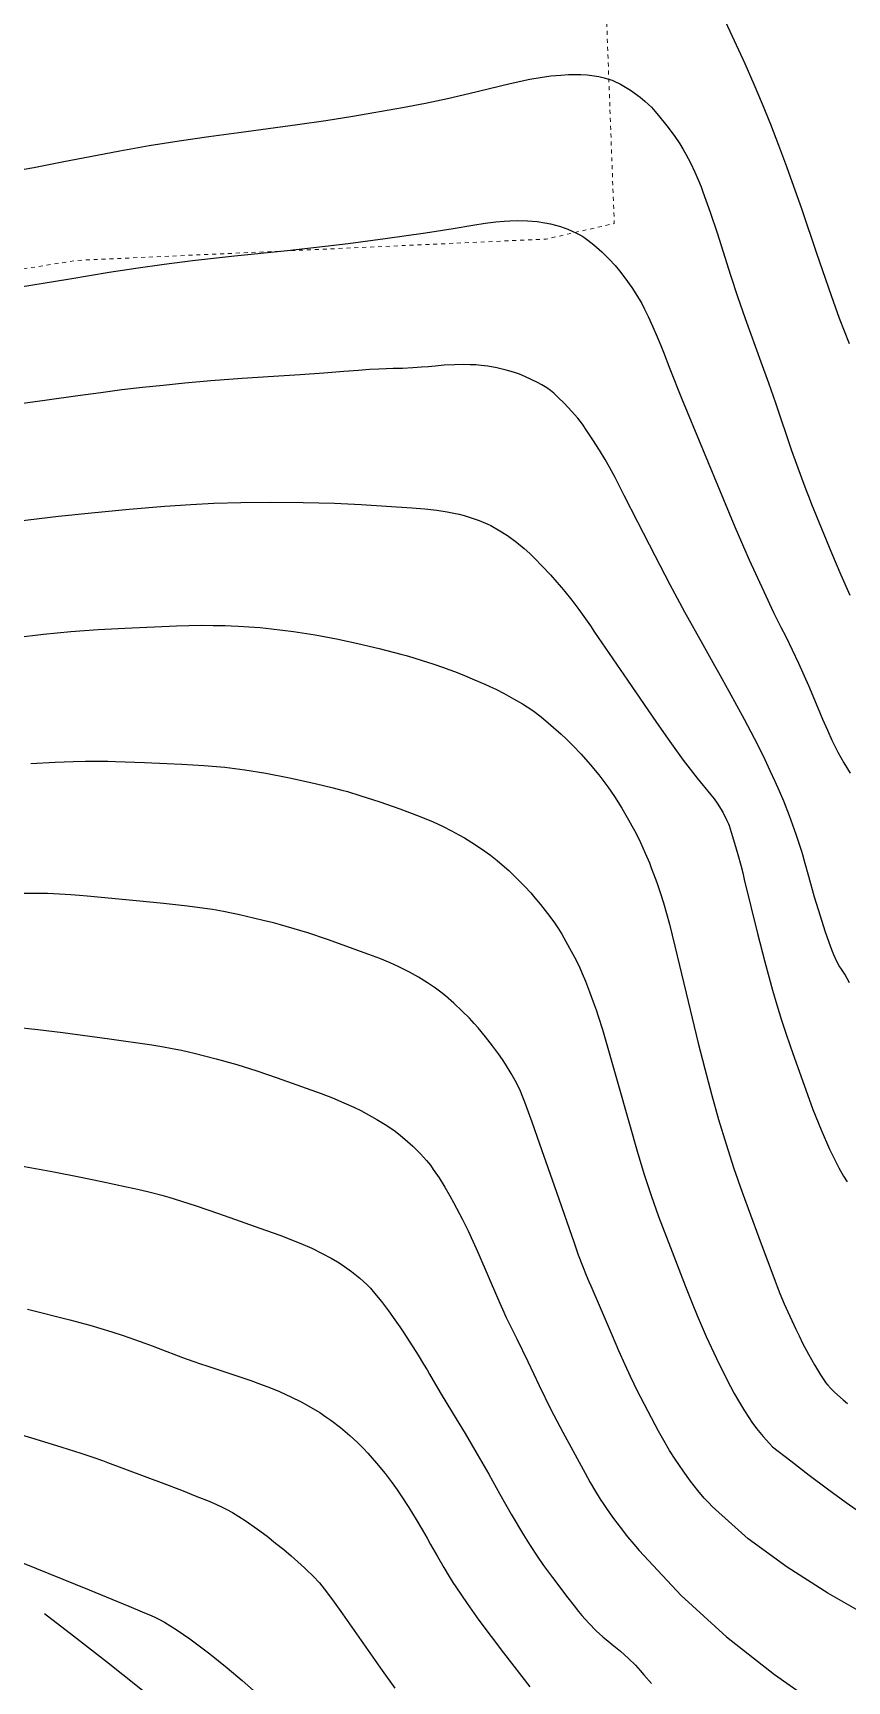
# Model space of a CAD drawing. Header units: millimetres. Extents: x 156921 to 159642, y 477538 to 479586.
# Drawn here: x 157689.17 to 157709.76, y 479174.81 to 479216.5 of the extents above; entities that cross this region are included whole.
import ezdxf

# ---------------------------------------------------------------- set-up
doc = ezdxf.new("R2010")
doc.units = ezdxf.units.MM
doc.header["$MEASUREMENT"] = 0
doc.linetypes.add('A-CENTR01', pattern=[2, 1.25, -0.25, 0.25, -0.25])
doc.linetypes.add('DGN Style 3', pattern=[0.047061, 0.033615, -0.013446])
doc.layers.add('D0025110', color=66, linetype='Continuous', lineweight=0, transparency=0.6)
doc.layers.add('F0017111', color=94, linetype='Continuous', transparency=0.6)
doc.layers.add('F0017114', color=80, linetype='Continuous', transparency=0.6)
doc.layers.add('용지경계', color=222, linetype='Continuous')

msp = doc.modelspace()

# ---------------------------------------------------------------- linework, layer by layer
at = {"layer": 'D0025110', "linetype": 'DGN Style 3', "transparency": 33554521, "flags": 128}
msp.add_lwpolyline([(157701.863, 479223.579), (157702.751, 479223.477), (157702.917, 479223.355), (157703.499, 479221.601), (157703.873, 479211.681), (157702.15, 479211.287), (157690.273, 479210.748), (157682.443, 479209.502), (157670.835, 479206.565), (157660.188, 479203.332), (157647.924, 479199.042), (157622.337, 479186.137), (157616.734, 479182.771), (157615.593, 479183.149), (157611.199, 479187.571), (157615.053, 479191.339), (157620.447, 479196.082), (157628.87, 479202.968), (157636.837, 479209.553), (157644.45, 479215.887), (157654.17, 479225.414), (157659.858, 479231.056), (157662.809, 479233.557), (157667.154, 479236.39), (157671.553, 479238.217), (157675.547, 479239.45), (157676.51, 479239.439), (157677.984, 479239.169), (157679.279, 479238.567), (157680.985, 479237.264), (157683.42, 479235.164), (157687.725, 479231.325), (157689.377, 479230.006), (157692.757, 479227.631), (157693.295, 479227.28), (157694.23, 479226.687), (157695.077, 479226.158), (157697.261, 479225.016), (157701.863, 479223.579)], dxfattribs=at)
at = {"layer": 'F0017111', "transparency": 33554521, "flags": 128}
for points in [[(157688.508, 479212.977), (157689.193, 479213.102), (157689.903, 479213.238), (157691.365, 479213.52), (157692.109, 479213.655), (157692.863, 479213.776), (157693.62, 479213.885), (157694.376, 479213.986), (157695.864, 479214.184), (157696.579, 479214.287), (157697.258, 479214.397), (157698.516, 479214.618), (157699.099, 479214.729), (157699.654, 479214.847), (157700.192, 479214.97), (157700.721, 479215.099), (157701.238, 479215.223), (157701.741, 479215.333), (157701.998, 479215.379), (157702.272, 479215.414), (157702.524, 479215.437), (157702.714, 479215.448), (157702.873, 479215.451), (157703.03, 479215.451), (157703.184, 479215.442), (157703.481, 479215.397), (157703.615, 479215.366), (157703.73, 479215.334), (157703.817, 479215.306), (157703.867, 479215.286), (157704.03, 479215.204), (157704.159, 479215.134), (157704.285, 479215.055), (157704.531, 479214.874), (157704.643, 479214.779), (157704.739, 479214.693), (157704.812, 479214.623), (157704.855, 479214.577), (157704.994, 479214.412), (157705.203, 479214.153), (157705.387, 479213.905), (157705.531, 479213.694), (157705.62, 479213.55), (157705.68, 479213.439), (157705.799, 479213.212), (157705.911, 479212.977), (157706.005, 479212.766), (157706.069, 479212.611), (157706.117, 479212.484), (157706.303, 479211.968), (157706.475, 479211.442), (157706.813, 479210.374), (157706.993, 479209.832), (157707.184, 479209.28), (157707.581, 479208.181), (157707.772, 479207.65), (157707.948, 479207.143), (157708.358, 479205.941), (157708.48, 479205.59), (157708.606, 479205.247), (157708.718, 479204.951), (157708.8, 479204.743), (157708.866, 479204.579), (157709.37, 479203.347), (157709.605, 479202.79), (157709.834, 479202.276)], [(157688.801, 479210.069), (157690.1, 479210.28), (157691.092, 479210.446), (157691.77, 479210.553), (157692.483, 479210.654), (157693.206, 479210.745), (157694.263, 479210.861), (157695.607, 479211.002), (157696.559, 479211.105), (157697.143, 479211.175), (157698.075, 479211.299), (157699.094, 479211.442), (157699.8, 479211.554), (157700.297, 479211.639), (157700.604, 479211.687), (157700.878, 479211.722), (157701.086, 479211.742), (157701.234, 479211.752), (157701.425, 479211.755), (157701.681, 479211.749), (157701.922, 479211.728), (157702.115, 479211.701), (157702.261, 479211.672), (157702.39, 479211.641), (157702.516, 479211.605), (157702.698, 479211.537), (157702.812, 479211.488), (157702.917, 479211.439), (157703.052, 479211.368), (157703.107, 479211.335), (157703.14, 479211.312), (157703.204, 479211.263), (157703.357, 479211.14), (157703.56, 479210.961), (157703.747, 479210.777), (157703.894, 479210.617), (157704.003, 479210.487), (157704.142, 479210.306), (157704.316, 479210.064), (157704.464, 479209.837), (157704.571, 479209.654), (157704.642, 479209.518), (157704.731, 479209.331), (157704.849, 479209.07), (157704.961, 479208.812), (157705.049, 479208.596), (157705.116, 479208.426), (157705.28, 479208.007), (157705.578, 479207.265), (157706.106, 479205.983), (157706.633, 479204.703), (157706.924, 479204.007), (157707.288, 479203.177), (157707.653, 479202.37), (157707.905, 479201.843), (157708.09, 479201.471), (157708.215, 479201.234), (157708.536, 479200.558), (157708.786, 479199.995), (157709.023, 479199.426), (157709.141, 479199.141), (157709.266, 479198.86), (157709.378, 479198.615), (157709.462, 479198.442), (157709.532, 479198.305), (157709.678, 479198.035), (157709.839, 479197.774)], [(157709.826, 479192.472), (157709.703, 479192.69), (157709.623, 479192.816), (157709.565, 479192.905), (157709.507, 479193.009), (157709.424, 479193.182), (157709.375, 479193.303), (157709.307, 479193.492), (157709.21, 479193.777), (157709.086, 479194.16), (157708.939, 479194.641), (157708.791, 479195.158), (157708.685, 479195.547), (157708.642, 479195.71), (157708.619, 479195.791), (157708.579, 479195.919), (157708.478, 479196.221), (157708.307, 479196.695), (157708.161, 479197.07), (157708.056, 479197.318), (157707.946, 479197.564), (157707.82, 479197.839), (157707.644, 479198.203), (157707.417, 479198.653), (157707.166, 479199.13), (157706.778, 479199.839), (157706.517, 479200.311), (157706.416, 479200.494), (157706.12, 479201.025), (157705.661, 479201.852), (157705.284, 479202.544), (157704.906, 479203.272), (157704.472, 479204.123), (157704.126, 479204.802), (157703.892, 479205.253), (157703.751, 479205.519), (157703.643, 479205.711), (157703.501, 479205.948), (157703.334, 479206.21), (157703.182, 479206.437), (157703.066, 479206.601), (157702.948, 479206.753), (157702.793, 479206.935), (157702.613, 479207.129), (157702.448, 479207.292), (157702.347, 479207.386), (157702.301, 479207.426), (157702.259, 479207.458), (157702.164, 479207.521), (157702.043, 479207.596), (157701.93, 479207.659), (157701.775, 479207.738), (157701.611, 479207.814), (157701.473, 479207.868), (157701.323, 479207.921), (157701.139, 479207.975), (157700.906, 479208.029), (157700.674, 479208.071), (157700.505, 479208.093), (157700.37, 479208.103), (157700.228, 479208.11), (157700.053, 479208.113), (157699.83, 479208.108), (157699.574, 479208.095), (157699.345, 479208.076), (157699.172, 479208.059), (157698.999, 479208.044), (157698.775, 479208.029), (157698.515, 479208.017), (157698.279, 479208.01), (157698.101, 479208.006), (157697.918, 479208), (157697.679, 479207.987), (157697.4, 479207.966), (157697.034, 479207.934), (157696.524, 479207.891), (157695.929, 479207.85), (157695.249, 479207.809), (157694.457, 479207.759), (157693.67, 479207.701), (157693.013, 479207.641), (157692.46, 479207.584), (157691.94, 479207.531), (157691.42, 479207.472), (157690.883, 479207.401), (157690.3, 479207.318), (157689.531, 479207.21), (157688.493, 479207.065)], [(157688.488, 479204.114), (157689.813, 479204.276), (157690.649, 479204.365), (157691.606, 479204.454), (157692.504, 479204.528), (157693.162, 479204.575), (157693.747, 479204.603), (157694.427, 479204.623), (157695.184, 479204.632), (157696.006, 479204.625), (157696.799, 479204.606), (157697.473, 479204.574), (157698.755, 479204.491), (157699.08, 479204.463), (157699.387, 479204.426), (157699.644, 479204.388), (157699.816, 479204.355), (157699.948, 479204.326), (157700.078, 479204.293), (157700.206, 479204.256), (157700.458, 479204.168), (157700.673, 479204.078), (157700.749, 479204.042), (157700.794, 479204.019), (157700.94, 479203.934), (157701.172, 479203.788), (157701.4, 479203.62), (157701.597, 479203.459), (157701.735, 479203.332), (157701.844, 479203.223), (157702.056, 479203.005), (157702.256, 479202.791), (157702.423, 479202.606), (157702.535, 479202.476), (157702.621, 479202.374), (157702.796, 479202.156), (157702.98, 479201.913), (157703.148, 479201.682), (157703.273, 479201.502), (157703.377, 479201.347), (157704.204, 479200.129), (157704.943, 479199.054), (157705.276, 479198.581), (157705.62, 479198.108), (157705.969, 479197.652), (157706.315, 479197.227), (157706.398, 479197.123), (157706.476, 479197.014), (157706.616, 479196.786), (157706.724, 479196.575), (157706.759, 479196.497), (157706.777, 479196.449), (157706.831, 479196.281), (157706.916, 479196.006), (157707, 479195.715), (157707.071, 479195.451), (157707.122, 479195.254), (157707.161, 479195.09), (157707.496, 479193.72), (157707.679, 479193.003), (157707.875, 479192.286), (157707.982, 479191.917), (157708.104, 479191.527), (157708.22, 479191.171), (157708.311, 479190.905), (157708.389, 479190.684), (157708.673, 479189.887), (157708.9, 479189.269), (157709.104, 479188.753), (157709.318, 479188.262), (157709.433, 479188.024), (157709.557, 479187.789), (157709.673, 479187.584), (157709.762, 479187.439)], [(157689.112, 479198.02), (157689.726, 479198.055), (157690.186, 479198.074), (157690.501, 479198.079), (157690.807, 479198.08), (157691.058, 479198.077), (157691.253, 479198.072), (157691.992, 479198.045), (157692.553, 479198.024), (157692.934, 479198.006), (157693.494, 479197.971), (157694.021, 479197.924), (157694.529, 479197.863), (157695.055, 479197.779), (157695.657, 479197.661), (157696.311, 479197.516), (157696.766, 479197.406), (157696.978, 479197.35), (157697.124, 479197.31), (157697.436, 479197.215), (157697.941, 479197.054), (157698.448, 479196.877), (157698.938, 479196.69), (157699.293, 479196.543), (157699.531, 479196.432), (157699.758, 479196.319), (157699.942, 479196.22), (157700.083, 479196.139), (157700.271, 479196.024), (157700.516, 479195.863), (157700.74, 479195.702), (157700.913, 479195.567), (157701.04, 479195.459), (157701.204, 479195.31), (157701.417, 479195.107), (157701.61, 479194.91), (157701.759, 479194.749), (157701.867, 479194.625), (157702.006, 479194.456), (157702.184, 479194.228), (157702.341, 479194.011), (157702.46, 479193.836), (157702.544, 479193.702), (157702.65, 479193.521), (157702.786, 479193.276), (157702.906, 479193.043), (157702.998, 479192.853), (157703.062, 479192.708), (157703.143, 479192.512), (157703.249, 479192.247), (157703.343, 479191.994), (157703.415, 479191.788), (157703.467, 479191.631), (157703.573, 479191.288), (157703.731, 479190.761), (157703.947, 479189.996), (157704.239, 479188.956), (157704.468, 479188.158), (157704.631, 479187.624), (157704.806, 479187.09), (157704.996, 479186.557), (157705.293, 479185.78), (157705.677, 479184.791), (157705.843, 479184.369), (157705.968, 479184.06), (157706.199, 479183.527), (157706.46, 479182.966), (157706.72, 479182.44), (157706.91, 479182.08), (157707.039, 479181.853), (157707.167, 479181.644), (157707.273, 479181.479), (157707.356, 479181.357), (157707.473, 479181.199), (157707.636, 479180.996), (157707.799, 479180.816), (157707.878, 479180.734), (157708.338, 479180.376), (157708.801, 479180.02), (157709.267, 479179.668), (157709.739, 479179.324), (157710.218, 479178.991)], [(157710.336, 479176.426), (157709.276, 479177.033), (157708.244, 479177.686), (157707.261, 479178.409), (157706.352, 479179.225), (157706.263, 479179.315), (157706.15, 479179.439), (157705.99, 479179.631), (157705.805, 479179.867), (157705.619, 479180.125), (157705.525, 479180.26), (157705.415, 479180.423), (157705.274, 479180.645), (157705.124, 479180.892), (157704.99, 479181.13), (157704.727, 479181.624), (157704.447, 479182.175), (157704.374, 479182.319), (157704.281, 479182.513), (157704.147, 479182.806), (157703.99, 479183.161), (157703.827, 479183.543), (157703.526, 479184.251), (157703.287, 479184.796), (157703.234, 479184.912), (157703.168, 479185.068), (157703.076, 479185.301), (157702.971, 479185.584), (157702.865, 479185.887), (157702.423, 479187.164), (157701.993, 479188.393), (157701.797, 479188.948), (157701.61, 479189.457), (157701.564, 479189.579), (157701.5, 479189.73), (157701.397, 479189.939), (157701.267, 479190.178), (157701.122, 479190.414), (157701.045, 479190.532), (157700.945, 479190.678), (157700.796, 479190.879), (157700.618, 479191.107), (157700.43, 479191.332), (157700.333, 479191.443), (157700.209, 479191.578), (157700.029, 479191.757), (157699.818, 479191.954), (157699.601, 479192.141), (157699.49, 479192.232), (157699.35, 479192.338), (157699.152, 479192.474), (157698.924, 479192.616), (157698.694, 479192.743), (157698.578, 479192.803), (157698.426, 479192.876), (157698.204, 479192.975), (157697.94, 479193.085), (157697.663, 479193.192), (157696.619, 479193.57), (157696.12, 479193.735), (157695.576, 479193.897), (157695.434, 479193.937), (157695.252, 479193.986), (157694.988, 479194.053), (157694.356, 479194.199), (157694.192, 479194.234), (157693.99, 479194.274), (157693.71, 479194.323), (157693.393, 479194.372), (157693.08, 479194.412), (157692.467, 479194.479), (157691.874, 479194.536), (157690.537, 479194.663), (157690.349, 479194.681), (157690.128, 479194.699), (157689.839, 479194.717), (157689.532, 479194.731), (157689.251, 479194.736), (157688.715, 479194.731)], [(157688.657, 479191.359), (157689.295, 479191.288), (157689.92, 479191.212), (157691.105, 479191.052), (157692.171, 479190.9), (157692.426, 479190.861), (157692.69, 479190.813), (157692.928, 479190.766), (157693.103, 479190.727), (157693.247, 479190.693), (157693.803, 479190.552), (157694.323, 479190.405), (157694.828, 479190.245), (157695.345, 479190.067), (157696.456, 479189.67), (157696.748, 479189.559), (157697.036, 479189.439), (157697.284, 479189.326), (157697.459, 479189.24), (157697.597, 479189.167), (157697.865, 479189.018), (157698.117, 479188.86), (157698.328, 479188.716), (157698.469, 479188.609), (157698.576, 479188.52), (157698.781, 479188.339), (157698.969, 479188.15), (157699.122, 479187.981), (157699.221, 479187.856), (157699.294, 479187.753), (157699.44, 479187.537), (157699.587, 479187.302), (157699.717, 479187.083), (157699.81, 479186.915), (157699.886, 479186.772), (157700.033, 479186.485), (157700.176, 479186.194), (157700.298, 479185.935), (157700.383, 479185.748), (157700.448, 479185.597), (157700.916, 479184.506), (157701.142, 479184.003), (157701.405, 479183.465), (157701.69, 479182.892), (157701.977, 479182.288), (157702.269, 479181.682), (157702.568, 479181.104), (157703.133, 479180.066), (157703.265, 479179.833), (157703.4, 479179.606), (157703.519, 479179.413), (157703.605, 479179.279), (157703.675, 479179.174), (157703.832, 479178.951), (157704.023, 479178.699), (157704.212, 479178.459), (157704.367, 479178.271), (157704.505, 479178.109), (157705.562, 479176.974), (157706.71, 479175.931), (157707.929, 479174.971), (157709.201, 479174.084)], [(157688.864, 479187.845), (157689.693, 479187.691), (157690.335, 479187.567), (157690.911, 479187.45), (157691.537, 479187.315), (157691.857, 479187.242), (157692.164, 479187.167), (157692.424, 479187.099), (157692.603, 479187.049), (157692.741, 479187.008), (157693.297, 479186.834), (157693.861, 479186.637), (157694.408, 479186.44), (157694.909, 479186.265), (157695.409, 479186.085), (157695.947, 479185.876), (157696.221, 479185.758), (157696.487, 479185.628), (157696.713, 479185.507), (157696.869, 479185.414), (157696.99, 479185.335), (157697.224, 479185.172), (157697.438, 479184.999), (157697.613, 479184.841), (157697.672, 479184.783), (157697.706, 479184.748), (157697.811, 479184.624), (157697.983, 479184.413), (157698.162, 479184.175), (157698.326, 479183.949), (157698.447, 479183.771), (157698.547, 479183.618), (157698.911, 479183.05), (157699.049, 479182.826), (157699.138, 479182.679), (157699.201, 479182.57), (157699.473, 479182.109), (157699.782, 479181.598), (157700.103, 479181.069), (157700.407, 479180.55), (157700.698, 479180.041), (157700.977, 479179.537), (157701.263, 479179.028), (157701.578, 479178.505), (157701.747, 479178.239), (157701.925, 479177.97), (157702.087, 479177.734), (157702.208, 479177.564), (157702.309, 479177.427), (157702.696, 479176.913), (157702.857, 479176.708), (157702.968, 479176.572), (157703.054, 479176.47), (157703.231, 479176.271), (157703.417, 479176.082), (157703.588, 479175.924), (157703.715, 479175.817), (157703.822, 479175.736), (157704.031, 479175.566), (157704.234, 479175.381), (157704.408, 479175.21), (157704.529, 479175.079), (157704.623, 479174.968), (157704.815, 479174.748)], [(157688.175, 479181.245), (157689.328, 479180.901), (157689.901, 479180.724), (157690.379, 479180.572), (157690.733, 479180.455), (157690.931, 479180.386), (157691.052, 479180.341), (157692.48, 479179.805), (157692.926, 479179.636), (157693.317, 479179.481), (157693.622, 479179.356), (157693.808, 479179.275), (157693.936, 479179.216), (157694.069, 479179.15), (157694.213, 479179.07), (157694.534, 479178.869), (157694.844, 479178.655), (157695.09, 479178.47), (157695.305, 479178.3), (157695.512, 479178.134), (157695.703, 479177.973), (157696.041, 479177.671), (157696.296, 479177.423), (157696.377, 479177.339), (157696.419, 479177.291), (157696.536, 479177.141), (157696.745, 479176.864), (157697.001, 479176.511), (157697.649, 479175.582), (157698.002, 479175.075), (157698.32, 479174.631)], [(157688.907, 479177.796), (157690.587, 479177.114), (157691.592, 479176.704), (157691.93, 479176.563), (157692.118, 479176.483), (157692.233, 479176.432), (157692.355, 479176.372), (157692.493, 479176.296), (157692.814, 479176.095), (157693.137, 479175.874), (157693.404, 479175.678), (157693.641, 479175.495), (157694.084, 479175.144), (157694.464, 479174.825), (157694.751, 479174.567)]]:
    msp.add_lwpolyline(points, dxfattribs=at)
at = {"layer": 'F0017114', "transparency": 33554521, "flags": 128}
for points in [[(157706.624, 479216.908), (157706.906, 479216.311), (157707.174, 479215.726), (157707.404, 479215.207), (157707.616, 479214.712), (157707.825, 479214.197), (157708.03, 479213.667), (157708.23, 479213.127), (157708.619, 479212.032), (157708.991, 479210.935), (157709.356, 479209.857), (157709.562, 479209.29), (157709.815, 479208.648)], [(157688.737, 479201.205), (157689.433, 479201.292), (157690.129, 479201.358), (157690.817, 479201.408), (157691.492, 479201.448), (157692.795, 479201.504), (157693.421, 479201.516), (157693.728, 479201.515), (157694.031, 479201.508), (157694.181, 479201.504), (157694.367, 479201.496), (157694.625, 479201.48), (157694.915, 479201.458), (157695.202, 479201.43), (157695.763, 479201.361), (157696.307, 479201.276), (157696.844, 479201.175), (157697.385, 479201.06), (157697.929, 479200.931), (157698.474, 479200.788), (157698.61, 479200.751), (157698.78, 479200.702), (157699.016, 479200.628), (157699.286, 479200.541), (157699.553, 479200.448), (157699.687, 479200.4), (157699.853, 479200.338), (157700.082, 479200.248), (157700.341, 479200.14), (157700.598, 479200.029), (157700.726, 479199.971), (157700.881, 479199.897), (157701.092, 479199.789), (157701.327, 479199.66), (157701.554, 479199.526), (157701.666, 479199.458), (157701.811, 479199.359), (157702.021, 479199.198), (157702.27, 479198.992), (157702.53, 479198.759), (157702.662, 479198.636), (157702.821, 479198.479), (157703.032, 479198.256), (157703.262, 479197.997), (157703.479, 479197.733), (157703.584, 479197.6), (157703.709, 479197.429), (157703.877, 479197.183), (157704.061, 479196.894), (157704.235, 479196.596), (157704.319, 479196.445), (157704.415, 479196.263), (157704.535, 479196.021), (157704.657, 479195.756), (157704.762, 479195.506), (157704.81, 479195.385), (157704.868, 479195.231), (157704.946, 479195.011), (157705.032, 479194.755), (157705.115, 479194.493), (157705.269, 479193.955), (157705.409, 479193.396), (157705.69, 479192.21), (157705.998, 479190.946), (157706.161, 479190.3), (157706.33, 479189.654), (157706.509, 479189.015), (157706.7, 479188.387), (157706.901, 479187.775), (157707.111, 479187.18), (157707.532, 479186.026), (157707.942, 479184.924), (157707.993, 479184.791), (157708.064, 479184.615), (157708.175, 479184.354), (157708.313, 479184.041), (157708.467, 479183.71), (157708.547, 479183.54), (157708.647, 479183.341), (157708.784, 479183.081), (157708.94, 479182.805), (157709.093, 479182.554), (157709.188, 479182.405), (157709.219, 479182.363), (157709.276, 479182.295), (157709.353, 479182.21), (157709.446, 479182.114), (157709.661, 479181.922), (157709.777, 479181.832)], [(157689.033, 479184.218), (157690.099, 479183.946), (157690.61, 479183.809), (157691.16, 479183.646), (157691.447, 479183.553), (157691.739, 479183.453), (157691.997, 479183.359), (157692.185, 479183.288), (157692.337, 479183.228), (157692.947, 479182.997), (157693.216, 479182.901), (157693.408, 479182.835), (157693.563, 479182.785), (157694.151, 479182.591), (157694.677, 479182.412), (157694.926, 479182.322), (157695.178, 479182.224), (157695.401, 479182.132), (157695.561, 479182.061), (157695.691, 479182.001), (157695.949, 479181.873), (157696.204, 479181.732), (157696.424, 479181.599), (157696.58, 479181.495), (157696.704, 479181.407), (157696.948, 479181.222), (157697.186, 479181.021), (157697.389, 479180.834), (157697.531, 479180.691), (157697.642, 479180.571), (157697.861, 479180.322), (157698.074, 479180.06), (157698.256, 479179.822), (157698.382, 479179.644), (157698.48, 479179.496), (157698.675, 479179.198), (157698.864, 479178.893), (157699.026, 479178.623), (157699.139, 479178.426), (157699.228, 479178.266), (157699.4, 479177.959), (157699.563, 479177.679), (157699.699, 479177.451), (157699.792, 479177.302), (157699.862, 479177.194), (157700.148, 479176.768), (157700.446, 479176.352), (157701.07, 479175.524), (157701.74, 479174.661)]]:
    msp.add_lwpolyline(points, dxfattribs=at)
at = {"layer": '용지경계', "linetype": 'A-CENTR01', "ltscale": 5, "flags": 128}
msp.add_lwpolyline([(157361.776, 479485.808), (157361.749, 479485.465), (157360.985, 479482.495), (157358.572, 479479.203), (157356.048, 479477.333), (157352.763, 479475.99), (157351.789, 479475.632), (157350.782, 479475.272), (157349.771, 479474.921), (157348.757, 479474.579), (157347.74, 479474.246), (157346.721, 479473.923), (157346.046, 479473.716), (157345.852, 479473.636), (157344.487, 479472.841), (157342.481, 479472.35), (157340.541, 479471.901), (157342.106, 479469.645), (157343.984, 479466.645), (157344.053, 479461.624), (157343.075, 479458.87), (157343.049, 479458.571), (157343.095, 479457.706), (157343.175, 479456.605), (157343.324, 479455.411), (157343.461, 479453.91), (157343.531, 479452.482), (157344.222, 479451.445), (157345.609, 479450.477), (157347.875, 479448.382), (157349.144, 479447.208), (157355.929, 479440.8), (157356.687, 479439.899), (157357.348, 479439.025), (157357.896, 479438.096), (157358.061, 479437.764), (157358.256, 479437.373), (157358.55, 479436.699), (157358.806, 479436.001), (157358.847, 479435.866), (157358.921, 479435.716), (157358.998, 479435.559), (157359.078, 479435.41), (157359.211, 479435.162), (157359.343, 479434.918), (157359.472, 479434.677), (157359.6, 479434.438), (157359.727, 479434.201), (157359.854, 479433.964), (157359.937, 479433.81), (157360.016, 479433.673), (157360.142, 479433.454), (157360.28, 479433.216), (157360.42, 479432.974), (157360.46, 479432.905), (157360.532, 479432.845), (157361.33, 479432.173), (157362.148, 479431.47), (157362.938, 479430.774), (157363.692, 479430.106), (157364.437, 479429.447), (157365.179, 479428.792), (157365.92, 479428.14), (157366.664, 479427.488), (157367.407, 479426.84), (157368.151, 479426.193), (157368.898, 479425.547), (157369.645, 479424.902), (157370.415, 479424.241), (157371.22, 479423.54), (157372.056, 479422.793), (157372.871, 479422.034), (157373.627, 479421.314), (157374.351, 479420.623), (157375.075, 479419.934), (157375.8, 479419.244), (157376.526, 479418.552), (157377.268, 479417.847), (157378.026, 479417.116), (157378.789, 479416.368), (157379.548, 479415.61), (157380.299, 479414.844), (157381.049, 479414.067), (157381.8, 479413.268), (157382.209, 479412.822), (157382.635, 479412.342), (157383.379, 479411.464), (157384.092, 479410.595), (157384.799, 479409.709), (157385.496, 479408.802), (157386.177, 479407.886), (157386.834, 479406.973), (157387.496, 479406.031), (157388.123, 479405.098), (157388.721, 479404.205), (157389.312, 479403.309), (157389.895, 479402.422), (157390.601, 479401.342), (157391.367, 479399.979), (157391.969, 479398.696), (157392.319, 479397.919), (157392.458, 479397.672), (157392.734, 479397.309), (157393.195, 479396.734), (157393.7, 479396.17), (157394.314, 479395.51), (157395.014, 479394.773), (157395.734, 479393.995), (157396.441, 479393.23), (157397.284, 479392.301), (157398.268, 479391.075), (157399.095, 479389.812), (157399.734, 479388.757), (157400.314, 479387.767), (157400.893, 479386.757), (157401.48, 479385.69), (157402.053, 479384.589), (157402.605, 479383.469), (157403.972, 479380.543), (157403.812, 479379.342), (157404.2, 479379.022), (157404.817, 479378.513), (157405.811, 479378.432), (157408.243, 479376.654), (157409.217, 479375.926), (157410.17, 479375.134), (157411.008, 479374.415), (157411.808, 479373.709), (157412.58, 479373.021), (157413.345, 479372.333), (157414.095, 479371.653), (157414.843, 479370.977), (157415.605, 479370.283), (157416.376, 479369.573), (157418.177, 479367.89), (157418.497, 479367.495), (157419.059, 479366.928), (157419.83, 479366.291), (157420.601, 479365.655), (157421.391, 479365.003), (157422.176, 479364.346), (157422.943, 479363.705), (157423.692, 479363.078), (157424.445, 479362.457), (157424.938, 479362.05), (157425.785, 479361.774), (157426.941, 479361.385), (157428.176, 479360.923), (157429.308, 479360.446), (157430.315, 479360.008), (157431.285, 479359.58), (157432.235, 479359.16), (157433.177, 479358.744), (157434.094, 479358.341), (157434.997, 479357.954), (157435.877, 479357.585), (157436.7, 479357.257), (157437.601, 479356.929), (157438.418, 479356.63), (157438.517, 479356.6), (157440.053, 479357.407), (157443.147, 479357.322), (157444.571, 479357.285), (157446.124, 479357.172), (157447.556, 479356.998), (157448.943, 479356.796), (157450.071, 479356.582), (157450.946, 479356.452), (157452.007, 479356.339), (157453.424, 479356.183), (157456.19, 479355.703), (157458.231, 479354.374), (157459.181, 479353.759), (157460.99, 479352.486), (157462.272, 479350.812), (157463.112, 479349.709), (157464.165, 479347.993), (157464.515, 479347.115), (157464.573, 479347.031), (157465.125, 479346.297), (157465.692, 479345.531), (157466.298, 479344.762), (157466.737, 479344.183), (157467.09, 479343.808), (157467.826, 479343.079), (157469.08, 479341.718), (157469.988, 479340.239), (157470.132, 479340.004), (157472.133, 479338.646), (157473.47, 479336.341), (157473.744, 479335.868), (157473.843, 479335.745), (157474.327, 479335.248), (157475.39, 479334.136), (157476.511, 479332.567), (157477.276, 479331.193), (157477.895, 479329.998), (157478.353, 479329.011), (157478.748, 479328.26), (157479.23, 479327.381), (157480.138, 479325.737), (157480.655, 479323.896), (157480.741, 479323.626), (157480.874, 479323.399), (157481.411, 479322.494), (157481.95, 479321.584), (157482.469, 479320.712), (157482.973, 479319.888), (157483.441, 479319.145), (157483.927, 479318.433), (157484.494, 479317.629), (157485.101, 479316.767), (157485.712, 479315.891), (157486.33, 479314.998), (157486.93, 479314.113), (157487.493, 479313.284), (157488.094, 479312.419), (157488.686, 479311.541), (157489.271, 479310.69), (157489.795, 479309.916), (157490.359, 479309.147), (157490.946, 479308.32), (157491.431, 479307.669), (157491.974, 479306.996), (157492.175, 479306.75), (157493.401, 479306.247), (157495.815, 479305.861), (157497.502, 479305.719), (157500.022, 479304.957), (157501.69, 479303.991), (157502.454, 479303.519), (157503.065, 479303.191), (157503.835, 479302.809), (157504.712, 479302.391), (157505.761, 479301.892), (157506.985, 479301.251), (157508.255, 479300.479), (157509.501, 479299.593), (157510.654, 479298.628), (157511.738, 479297.593), (157512.857, 479296.349), (157514.014, 479294.726), (157515.147, 479292.437), (157515.756, 479289.502), (157517.744, 479289.019), (157517.751, 479289.018), (157518.64, 479288.835), (157519.486, 479288.676), (157520.256, 479288.582), (157520.891, 479288.539), (157521.421, 479288.564), (157522.775, 479288.79), (157524.863, 479288.981), (157526.609, 479288.927), (157527.917, 479288.866), (157529.186, 479288.805), (157530.473, 479288.737), (157531.801, 479288.656), (157533.13, 479288.55), (157533.907, 479288.478), (157534.604, 479288.508), (157536.269, 479288.661), (157538.703, 479288.582), (157540.695, 479288.09), (157541.968, 479287.695), (157543.075, 479287.336), (157544.228, 479286.946), (157545.448, 479286.492), (157546.561, 479286.027), (157547.536, 479285.613), (157548.443, 479285.229), (157548.859, 479285.06), (157552.453, 479285.104), (157553.251, 479284.941), (157554.553, 479284.588), (157555.616, 479284.292), (157556.669, 479284.004), (157557.603, 479283.746), (157558.595, 479283.514), (157560.168, 479283.127), (157562.366, 479282.262), (157563.321, 479281.59), (157563.357, 479281.599), (157565.528, 479281.71), (157567.697, 479281.711), (157569.57, 479281.339), (157571.08, 479281.002), (157572.965, 479280.384), (157574.683, 479279.494), (157575.839, 479278.742), (157576.634, 479278.216), (157577.34, 479277.773), (157578, 479277.383), (157578.603, 479277.061), (157579.285, 479276.744), (157580.085, 479276.397), (157581.087, 479275.988), (157582.404, 479275.402), (157583.597, 479274.747), (157584.52, 479274.224), (157585.391, 479273.732), (157586.248, 479273.251), (157587.088, 479272.788), (157587.957, 479272.306), (157588.822, 479271.823), (157589.69, 479271.336), (157590.579, 479270.831), (157591.532, 479270.278), (157592.585, 479269.627), (157593.664, 479268.883), (157594.666, 479268.116), (157595.552, 479267.384), (157596.41, 479266.648), (157597.271, 479265.863), (157598.061, 479265.1), (157598.787, 479264.384), (157599.519, 479263.654), (157600.265, 479262.888), (157600.979, 479262.132), (157601.382, 479261.7), (157601.668, 479261.393), (157602.36, 479260.644), (157603.057, 479259.875), (157603.544, 479259.328), (157603.917, 479258.968), (157604.407, 479258.541), (157604.923, 479258.126), (157605.47, 479257.726), (157606.276, 479257.177), (157607.201, 479256.494), (157607.618, 479256.147), (157608.745, 479255.098), (157609.789, 479253.89), (157610.587, 479252.828), (157611.54, 479251.483), (157613.11, 479248.315), (157612.8, 479244.208), (157612.398, 479242.269), (157612.394, 479241.939), (157612.509, 479241.225), (157612.662, 479240.273), (157612.862, 479239.535), (157613.178, 479238.472), (157613.544, 479237.243), (157613.936, 479235.799), (157614.251, 479234.324), (157614.55, 479232.851), (157614.595, 479232.555), (157614.661, 479232.462), (157615.532, 479231.208), (157616.36, 479229.565), (157616.743, 479228.639), (157616.915, 479228.209), (157617.363, 479227.105), (157618.087, 479225.208), (157618.453, 479222.545), (157618.444, 479220.465), (157618.454, 479219.767), (157618.53, 479219.479), (157618.868, 479218.335), (157619.239, 479216.979), (157619.626, 479215.416), (157620.016, 479213.172), (157619.966, 479210.266), (157619.723, 479208.845), (157619.952, 479208.032), (157620.324, 479206.617), (157620.518, 479205.756), (157621.348, 479205.575), (157624.999, 479204.926), (157625.119, 479204.927), (157627.869, 479201.062), (157628.257, 479200.514), (157628.642, 479200.087), (157629.546, 479199.109), (157630.393, 479197.983), (157631.031, 479197.137), (157631.987, 479195.865), (157633.507, 479196.402), (157636.704, 479195.429), (157637.687, 479195.131), (157638.668, 479194.839), (157639.638, 479194.552), (157640.582, 479194.281), (157641.466, 479194.039), (157642.31, 479193.832), (157643.214, 479193.638), (157644.203, 479193.442), (157645.049, 479193.279), (157645.584, 479193.209), (157645.828, 479193.203), (157646.919, 479193.353), (157649.296, 479193.456), (157651.326, 479193.073), (157652.576, 479192.775), (157653.693, 479192.491), (157654.798, 479192.197), (157655.961, 479191.871), (157657.197, 479191.482), (157658.353, 479191.067), (157659.393, 479190.674), (157660.409, 479190.281), (157661.415, 479189.88), (157662.39, 479189.484), (157663.342, 479189.095), (157664.286, 479188.709), (157665.262, 479188.311), (157666.318, 479187.867), (157667.392, 479187.383), (157668.375, 479186.915), (157669.224, 479186.509), (157671.952, 479186.331), (157674.196, 479185.444), (157675.397, 479184.855), (157676.379, 479184.359), (157677.298, 479183.882), (157678.144, 479183.448), (157678.313, 479183.364), (157678.971, 479183.042), (157679.885, 479182.599), (157680.902, 479182.097), (157681.977, 479181.525), (157683.006, 479180.933), (157683.972, 479180.347), (157684.95, 479179.731), (157685.91, 479179.084), (157686.793, 479178.466), (157687.648, 479177.856), (157688.514, 479177.225), (157689.366, 479176.585), (157690.192, 479175.953), (157691.029, 479175.304), (157691.854, 479174.644), (157692.651, 479174), (157693.434, 479173.359), (157694.204, 479172.727), (157694.97, 479172.098), (157695.745, 479171.459), (157696.531, 479170.807), (157697.306, 479170.156), (157698.043, 479169.535), (157698.749, 479168.95), (157699.46, 479168.374), (157700.207, 479167.781), (157700.971, 479167.175), (157701.738, 479166.569), (157702.512, 479165.957), (157703.318, 479165.321), (157704.125, 479164.669), (157704.898, 479164.04), (157705.68, 479163.404), (157706.525, 479162.708), (157707.338, 479162.005), (157708.094, 479161.351), (157708.865, 479160.681), (157709.608, 479160.026), (157710.257, 479159.461), (157710.872, 479158.959), (157711.471, 479158.493), (157711.961, 479158.144), (157712.496, 479157.815), (157713.235, 479157.395), (157714.074, 479156.926), (157714.931, 479156.449), (157715.779, 479155.978), (157716.59, 479155.534), (157717.212, 479155.205), (157717.257, 479155.184), (157717.284, 479155.178), (157718.177, 479155.07), (157719.599, 479154.854), (157720.874, 479154.574), (157722.061, 479154.311), (157723.213, 479154.007), (157724.206, 479153.745), (157725.099, 479153.516), (157726.033, 479153.307), (157726.91, 479153.111), (157727.719, 479152.97), (157728.533, 479152.853), (157729.246, 479152.787), (157729.749, 479152.775), (157730.081, 479152.807), (157730.215, 479152.834), (157730.495, 479152.947), (157732.475, 479154.267), (157735.982, 479155.684), (157738.812, 479155.653), (157740.247, 479155.521), (157741.47, 479155.386), (157742.703, 479155.22), (157743.892, 479155.029), (157745.15, 479154.807), (157746.659, 479154.464)], dxfattribs=at)

doc.saveas('drawing.dxf')
